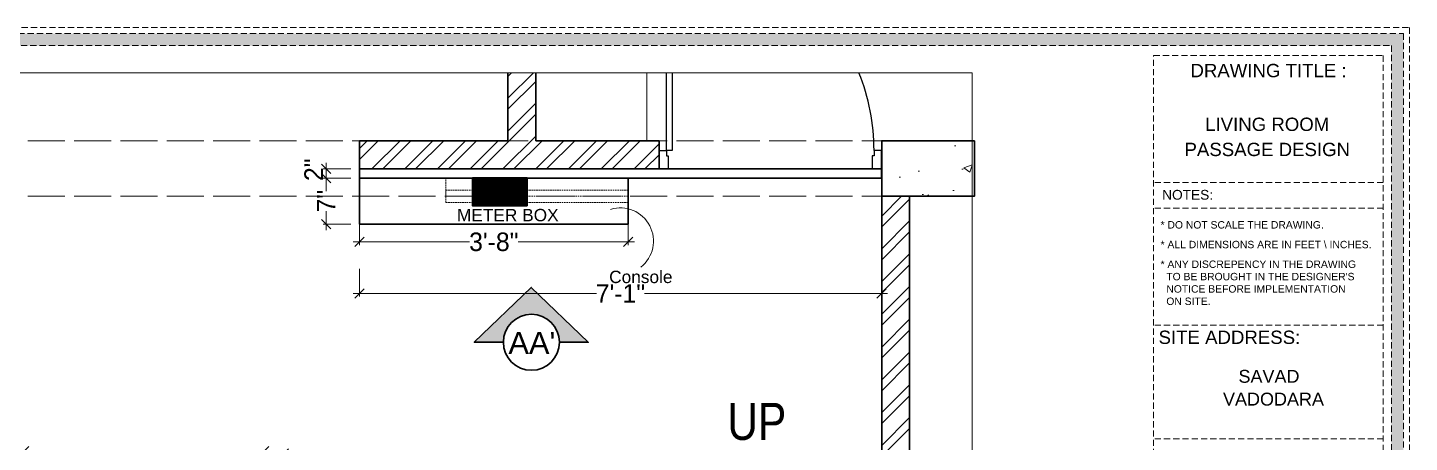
# Model space of a CAD drawing. Header units: millimetres. Extents: x 35877 to 3066687, y -650199 to -40525.
# Drawn here: x 147706.7 to 147930.4, y -179188.7 to -179121.5 of the extents above; entities that cross this region are included whole.
import ezdxf
from ezdxf.enums import TextEntityAlignment as Align

# ---------------------------------------------------------------- set-up
doc = ezdxf.new("R2010")
doc.units = ezdxf.units.MM
doc.header["$MEASUREMENT"] = 0
doc.header["$PDMODE"] = 35
for name, pattern in [('ACAD_ISO02W100', [15, 12, -3]), ('DASHED', [0.75, 0.5, -0.25]), ('DASHED2', [0.375, 0.25, -0.125]), ('DASHEDX2', [1.5, 1, -0.5])]:
    doc.linetypes.add(name, pattern=pattern)
doc.layers.get('Defpoints').update_dxf_attribs({"color": 220})
for name, color, linetype in [('AR ELE-5', 134, 'Continuous'), ('AR HATCH-7', 7, 'Continuous'), ('GROUND FLOOR  ( Text )', 251, 'Continuous')]:
    doc.layers.add(name, color=color, linetype=linetype)
for name, color, linetype, lineweight in [('COLUMN', 1, 'Continuous', 30), ('dim05', 1, 'Continuous', 13), ('Dimension', 10, 'DASHEDX2', 20), ('el', 7, 'Continuous', 20), ('ELEC.', 5, 'Continuous', 20), ('Electrical', 84, 'Continuous', 30), ('FURNITURE', 32, 'Continuous', 9), ('furniture dimensions', 1, 'DASHED', 0), ('FURNITURE-1', 252, 'Continuous', 13), ('GROUND FLOOR', 7, 'Continuous', 9), ('GROUND FLOOR  ( PLINE )', 251, 'Continuous', 30), ('Labelling', 1, 'Continuous', 25), ('NAME PLATE', 7, 'Continuous', 25), ('Text', 7, 'Continuous', 15), ('wall', 7, 'Continuous', 30)]:
    doc.layers.add(name, color=color, linetype=linetype, lineweight=lineweight)
doc.layers.add('PDF_INT-ELEC SWITCH BOARD', color=7, linetype='Continuous', true_color=0x00751d)
doc.styles.add('Arial', font='arial.ttf')
doc.styles.add('century g', font='GOTHIC.TTF')
doc.styles.add("Cn_BT_0'-0", font='swissc.ttf')
doc.styles.get("Standard").update_dxf_attribs({"font": 'arial.ttf', "height": 6})
doc.dimstyles.new('Archana', dxfattribs={"dimtxt": 2, "dimasz": 0.75, "dimexe": 0.5, "dimexo": 0.5, "dimgap": 0, "dimtad": 0, "dimzin": 0, "dimdsep": 46, "dimlunit": 4, "dimtxsty": 'century g', "dimblk": 'OBLIQUE', "dimcen": 0, "dimdle": 1, "dimclrd": 256, "dimclre": 256, "dimclrt": 256, "dimadec": 0, "dimazin": 0, "dimtfac": 1, "dimtofl": 0, "dimtmove": 1, "dimatfit": 3, "dimfxl": 1, "dimfxlon": 1, "dimtolj": 1, "dimtzin": 0, "dimlwd": -1, "dimlwe": -1, "dimarcsym": 0})

# ---------------------------------------------------------------- blocks, each defined once
blk = doc.blocks.new('_Oblique')
at = {"layer": 'wall', "color": 0, "lineweight": -2}
blk.add_line((-0.5, -0.5), (0.5, 0.5), dxfattribs=at)
blk = doc.blocks.new('*D435')
at = {"layer": 'Defpoints', "color": 0, "linetype": 'Continuous', "lineweight": 0, "transparency": 16777216}
for p in [(147760.4, -179144.41), (147755.02, -179145.91), (147760.4, -179145.91)]:
    blk.add_point(p, dxfattribs=at)
at = {"layer": 'furniture dimensions', "color": 5, "linetype": 'Continuous', "transparency": 16777216}
for p, q in [((147755.02, -179143.41), (147755.02, -179146.91)), ((147759.02, -179145.91), (147754.52, -179145.91))]:
    blk.add_line(p, q, dxfattribs=at)
at = {"layer": 'furniture dimensions', "color": 5, "linetype": 'ByBlock', "transparency": 16777216}
blk.add_line((147759.02, -179144.41), (147754.52, -179144.41), dxfattribs=at)
at = {"layer": 'furniture dimensions', "color": 5, "linetype": 'Continuous', "transparency": 16777216, "xscale": 1.5, "yscale": 1.5, "zscale": 1.5}
for p, rotation in [((147755.02, -179144.41), 90), ((147755.02, -179145.91), 270)]:
    blk.add_blockref('_Oblique', p, dxfattribs=dict(at, rotation=rotation))
at = {"layer": 'furniture dimensions', "linetype": 'Continuous', "lineweight": 0, "transparency": 16777216, "insert": (147752.98, -179144.55), "char_height": 3, "attachment_point": 5, "rotation": 90, "style": 'century g'}
blk.add_mtext('\\A1;2"', dxfattribs=at)
blk = doc.blocks.new('*D436')
at = {"layer": 'Defpoints', "color": 0, "linetype": 'Continuous', "lineweight": 0, "transparency": 16777216}
for p in [(147766.44, -179145.91), (147755.02, -179153.35), (147771.39, -179153.35)]:
    blk.add_point(p, dxfattribs=at)
at = {"layer": 'furniture dimensions', "color": 5, "linetype": 'Continuous', "transparency": 16777216}
for p, q in [((147755.02, -179144.91), (147755.02, -179148.03)), ((147755.02, -179154.35), (147755.02, -179151.23)), ((147759.02, -179153.35), (147754.52, -179153.35))]:
    blk.add_line(p, q, dxfattribs=at)
at = {"layer": 'furniture dimensions', "color": 5, "linetype": 'ByBlock', "transparency": 16777216}
blk.add_line((147759.02, -179145.91), (147754.52, -179145.91), dxfattribs=at)
at = {"layer": 'furniture dimensions', "color": 5, "linetype": 'Continuous', "transparency": 16777216, "xscale": 1.5, "yscale": 1.5, "zscale": 1.5}
for p, rotation in [((147755.02, -179145.91), 90), ((147755.02, -179153.35), 270)]:
    blk.add_blockref('_Oblique', p, dxfattribs=dict(at, rotation=rotation))
at = {"layer": 'furniture dimensions', "linetype": 'Continuous', "lineweight": 0, "transparency": 16777216, "insert": (147755.02, -179149.63), "char_height": 3, "attachment_point": 5, "rotation": 90, "style": 'century g'}
blk.add_mtext('\\A1;7"', dxfattribs=at)
blk = doc.blocks.new('*D442')
at = {"layer": 'Defpoints', "color": 0, "linetype": 'Continuous', "lineweight": 0, "transparency": 16777216}
for p in [(147760.4, -179148.85, 0.12), (147803.9, -179148.85, 0.12), (147803.9, -179156.23)]:
    blk.add_point(p, dxfattribs=at)
at = {"layer": 'furniture dimensions', "color": 5, "linetype": 'ByBlock', "transparency": 16777216}
blk.add_line((147760.4, -179152.23), (147760.4, -179156.73), dxfattribs=at)
at = {"layer": 'furniture dimensions', "color": 5, "linetype": 'Continuous', "transparency": 16777216}
for p, q in [((147803.9, -179152.23), (147803.9, -179156.73)), ((147759.4, -179156.23), (147778.21, -179156.23)), ((147804.9, -179156.23), (147786.1, -179156.23))]:
    blk.add_line(p, q, dxfattribs=at)
at = {"layer": 'furniture dimensions', "color": 5, "linetype": 'Continuous', "transparency": 16777216, "xscale": 1.5, "yscale": 1.5, "zscale": 1.5, "rotation": 180}
blk.add_blockref('_Oblique', (147760.4, -179156.23), dxfattribs=at)
at = {"layer": 'furniture dimensions', "color": 5, "linetype": 'Continuous', "transparency": 16777216, "xscale": 1.5, "yscale": 1.5, "zscale": 1.5}
blk.add_blockref('_Oblique', (147803.9, -179156.23), dxfattribs=at)
at = {"layer": 'furniture dimensions', "linetype": 'Continuous', "lineweight": 0, "transparency": 16777216, "insert": (147782.15, -179156.23), "char_height": 3, "attachment_point": 5, "style": 'century g'}
blk.add_mtext('\\A1;3\'-8"', dxfattribs=at)
blk = doc.blocks.new('*D799')
at = {"layer": 'Defpoints', "color": 0, "linetype": 'Continuous', "lineweight": 0, "transparency": 16777216}
for p in [(147760.4, -179146.91, 0.12), (147844.9, -179145.91, 0.12), (147844.9, -179164.57)]:
    blk.add_point(p, dxfattribs=at)
at = {"layer": 'furniture dimensions', "color": 5, "linetype": 'ByBlock', "transparency": 16777216}
blk.add_line((147760.4, -179160.57), (147760.4, -179165.07), dxfattribs=at)
at = {"layer": 'furniture dimensions', "color": 5, "linetype": 'Continuous', "transparency": 16777216}
for p, q in [((147844.9, -179160.57), (147844.9, -179165.07)), ((147759.4, -179164.57), (147798.78, -179164.57)), ((147845.9, -179164.57), (147806.52, -179164.57))]:
    blk.add_line(p, q, dxfattribs=at)
at = {"layer": 'furniture dimensions', "color": 5, "linetype": 'Continuous', "transparency": 16777216, "xscale": 1.5, "yscale": 1.5, "zscale": 1.5, "rotation": 180}
blk.add_blockref('_Oblique', (147760.4, -179164.57), dxfattribs=at)
at = {"layer": 'furniture dimensions', "color": 5, "linetype": 'Continuous', "transparency": 16777216, "xscale": 1.5, "yscale": 1.5, "zscale": 1.5}
blk.add_blockref('_Oblique', (147844.9, -179164.57), dxfattribs=at)
at = {"layer": 'furniture dimensions', "linetype": 'Continuous', "lineweight": 0, "transparency": 16777216, "insert": (147802.65, -179164.57), "char_height": 3, "attachment_point": 5, "style": 'century g'}
blk.add_mtext('\\A1;7\'-1"', dxfattribs=at)

msp = doc.modelspace()

# ---------------------------------------------------------------- hatches: boundary and pattern name
at = {"layer": 'AR HATCH-7', "lineweight": 0, "true_color": 0x939598, "transparency": 33554687}
h = msp.add_hatch(dxfattribs=at)
h.set_pattern_fill('ANSI32', color=252, scale=10)
h.set_pattern_definition([(45, (-119.774, 1284.8524), (-2.65165043, 2.65165043), []), (45, (-118.006, 1284.8524), (-2.65165043, 2.65165043), [])])
h.paths.add_polyline_path([(147844.939, -179285.346), (147748.939, -179285.346), (147744.439, -179285.346), (147744.439, -179289.846), (147744.439, -179294.346), (147844.939, -179294.346)])
h.paths.add_polyline_path([(147748.939, -179243.346), (147746.314, -179243.346), (147744.439, -179243.346), (147744.439, -179285.346), (147748.939, -179285.346)], flags=17)
h.paths.add_polyline_path([(147849.439, -179148.846), (147844.939, -179148.846), (147844.939, -179294.346), (147849.439, -179294.346), (147849.439, -179276.346), (147859.582, -179276.346), (147859.582, -179271.846), (147849.439, -179271.846)])
h.paths.add_polyline_path([(147808.901, -179141.413), (147808.901, -179139.846), (147760.401, -179139.846), (147760.401, -179144.346), (147806.939, -179144.346), (147808.901, -179144.349)])
h.paths.add_polyline_path([(147788.939, -179128.857), (147784.439, -179128.857), (147784.439, -179139.846), (147788.939, -179139.846)])
h.paths.add_polyline_path([(147702.439, -179189.346), (147702.439, -179205.346), (147702.439, -179285.346), (147697.439, -179285.346), (147684.216, -179285.346), (147684.216, -179294.346), (147706.939, -179294.346), (147711.439, -179294.346), (147711.439, -179285.346), (147706.939, -179285.346), (147706.939, -179211.846), (147748.939, -179211.846), (147748.939, -179207.346), (147706.939, -179207.346), (147706.939, -179189.346)])
h.paths.add_polyline_path([(147748.939, -179198.346), (147744.439, -179198.346), (147744.439, -179207.346), (147748.939, -179207.346)], flags=17)
h.paths.add_polyline_path([(147748.939, -179189.346), (147744.439, -179189.346), (147744.439, -179198.346), (147748.939, -179198.346)], flags=17)
at = {"layer": 'AR HATCH-7', "lineweight": 0, "transparency": 33554687}
h = msp.add_hatch(color=8, dxfattribs=at)
h.dxf.hatch_style = 1
h.paths.add_polyline_path([(147788.215, -179163.6), (147778.985, -179172.47), (147783.705, -179172.47, -1), (147792.77, -179172.47), (147797.444, -179172.47)])
at = {"layer": 'Dimension', "true_color": 0xd39e00, "transparency": 33554687}
h = msp.add_hatch(color=42, dxfattribs=at)
h.paths.add_polyline_path([(147652.682, -179317.283), (147929.387, -179317.283), (147929.387, -179122.517), (147652.682, -179122.517)])
h.paths.add_polyline_path([(147654.624, -179315.341), (147927.445, -179315.341), (147927.445, -179124.459), (147654.624, -179124.459)], flags=16)
at = {"layer": 'el', "ltscale": 10, "true_color": 0x939598}
h = msp.add_hatch(dxfattribs=at)
h.set_pattern_fill('ANSI31', color=252, scale=0.3)
h.set_pattern_definition([(45, (-3172777.535545, 330998.088474), (-0.0265165042945, 0.0265165042945), [])])
h.paths.add_polyline_path([(147778.71, -179145.846), (147778.71, -179150.394), (147787.525, -179150.394), (147787.525, -179145.846)])
at = {"layer": 'FURNITURE-1', "lineweight": 0, "true_color": 0xc7c8ca, "transparency": 33554687}
h = msp.add_hatch(dxfattribs=at)
h.set_pattern_fill('AR-CONC', color=9, scale=2)
h.set_pattern_definition([(50, (-119.774, 1284.852), (14.34520365, -1.2550427), [1.5, -16.5]), (355, (-119.774, 1284.852), (-2.7750267, 15.0438427), [1.2, -13.2]), (100.4514445, (-118.578, 1284.748), (11.5701769, 13.7887998), [1.2748038, -14.0228422]), (46.1842, (-119.774, 1288.852), (21.3448266, -3.3103856), [2.25, -24.75]), (96.635635, (-117.995, 1288.577), (18.693239, 19.482372), [1.9122068, -21.0342752]), (351.184164, (-119.774, 1288.852), (18.693239, 19.482372), [1.8, -19.8]), (21, (-117.774, 1287.852), (11.93814104, -8.0523778), [1.5, -16.5]), (326, (-117.774, 1287.852), (4.8663066, 14.5030009), [1.2, -13.2]), (71.451445, (-116.779, 1287.181), (16.8044475, 6.45062306), [1.2748038, -14.0228422]), (37.5, (-119.774, 1284.8524), (0.24319711, 6.65787708), [0, -13.04, 0, -13.4, 0, -13.25]), (7.5, (-119.774, 1284.8524), (5.26139075, 7.88823424), [0, -7.64, 0, -12.74, 0, -5.05]), (327.5, (-124.234, 1284.8524), (10.67644872, -0.45109743), [0, -5, 0, -15.6, 0, -20.7]), (317.5, (-126.234, 1284.852), (11.6637234, 2.00209965), [0, -6.5, 0, -10.36, 0, -14.7])])
h.paths.add_polyline_path([(147702.439, -179189.346), (147697.439, -179189.346), (147697.439, -179205.346), (147702.439, -179205.346)])
h.paths.add_polyline_path([(147859.582, -179139.846), (147844.939, -179139.846), (147844.939, -179148.846), (147859.582, -179148.846)])

# ---------------------------------------------------------------- linework, layer by layer
at = {"elevation": 0.119}
msp.add_lwpolyline([(147811.001, -179128.857), (147811.001, -179141.413), (147810.101, -179141.413), (147810.101, -179128.857)], dxfattribs=at)
for points in [[(147808.901, -179141.413), (147810.101, -179141.413), (147810.101, -179142.313), (147810.401, -179142.313), (147810.401, -179144.413), (147808.901, -179144.413)], [(147844.901, -179141.413), (147843.701, -179141.413), (147843.701, -179142.313), (147843.401, -179142.313), (147843.401, -179144.413), (147844.901, -179144.413)]]:
    msp.add_lwpolyline(points, close=True, dxfattribs=at)
at = {"layer": 'AR ELE-5', "linetype": 'ByBlock', "ltscale": 15}
msp.add_arc((147810.052, -179141.433, 0.119), 33.649, 0.03474, 21.947, dxfattribs=at)
at = {"layer": 'COLUMN', "elevation": 0.119}
msp.add_lwpolyline([(147859.939, -179139.846), (147859.939, -179148.846), (147844.939, -179148.846), (147844.939, -179139.846)], close=True, dxfattribs=at)
at = {"layer": 'dim05', "color": 18, "lineweight": 0, "true_color": 0x000000, "elevation": 0.119}
msp.add_lwpolyline([(147684.216, -179128.857), (147859.582, -179128.857), (147859.582, -179304.763), (147684.216, -179304.763)], close=True, dxfattribs=at)
at = {"layer": 'Dimension', "color": 42, "true_color": 0xd39e00, "transparency": 33554687}
for p, q in [((147926.131, -179146.602, 0.119), (147888.95, -179146.602, 0.119)), ((147926.131, -179150.791, 0.119), (147888.95, -179150.791, 0.119)), ((147926.131, -179169.688, 0.119), (147888.95, -179169.688, 0.119)), ((147926.131, -179188.117, 0.119), (147888.95, -179188.117, 0.119))]:
    msp.add_line(p, q, dxfattribs=at)
at = {"layer": 'Dimension', "color": 42, "true_color": 0xd39e00, "transparency": 33554687, "elevation": 0.119}
for points in [[(147651.711, -179121.546), (147930.358, -179121.546), (147930.358, -179318.254), (147651.711, -179318.254)], [(147652.682, -179122.517), (147929.387, -179122.517), (147929.387, -179317.283), (147652.682, -179317.283)], [(147654.624, -179124.459), (147927.445, -179124.459), (147927.445, -179315.341), (147654.624, -179315.341)], [(147888.95, -179313.743), (147888.95, -179126.057), (147926.131, -179126.057), (147926.131, -179313.743)]]:
    msp.add_lwpolyline(points, close=True, dxfattribs=at)
at = {"layer": 'ELEC.', "transparency": 33554687}
msp.add_arc((147802.644, -179156.082), 5.357, 308.08533, 107.11547, dxfattribs=at)
at = {"layer": 'FURNITURE', "lineweight": 30}
for p, q in [((147760.401, -179145.913, 0.119), (147760.401, -179153.346, 0.119)), ((147803.901, -179153.346, 0.119), (147803.901, -179145.913, 0.119)), ((147760.401, -179153.346, 0.119), (147803.901, -179153.346, 0.119))]:
    msp.add_line(p, q, dxfattribs=at)
at = {"layer": 'FURNITURE', "lineweight": 30, "elevation": 0.119}
msp.add_lwpolyline([(147760.401, -179144.413), (147844.901, -179144.413), (147844.901, -179145.913), (147760.401, -179145.913)], close=True, dxfattribs=at)
at = {"layer": 'FURNITURE', "linetype": 'DASHED2', "lineweight": 0, "elevation": 0.119}
for points in [[(147774.367, -179145.913), (147803.901, -179145.913), (147803.901, -179149.829), (147774.367, -179149.829)], [(147774.367, -179148.846), (147803.901, -179148.846), (147803.901, -179147.871), (147774.367, -179147.871)]]:
    msp.add_lwpolyline(points, close=True, dxfattribs=at)
at = {"layer": 'GROUND FLOOR'}
for p, q in [((147784.439, -179139.846, 0.119), (147760.401, -179139.846, 0.119)), ((147788.939, -179139.846, 0.119), (147806.939, -179139.846, 0.119)), ((147844.939, -179139.846, 0.119), (147844.939, -179294.346, 0.119)), ((147859.939, -179139.846, 0.119), (147844.939, -179139.846, 0.119)), ((147849.439, -179148.846, 0.119), (147849.439, -179271.846, 0.119))]:
    msp.add_line(p, q, dxfattribs=at)
at = {"layer": 'GROUND FLOOR  ( PLINE )'}
for p, q in [((147784.439, -179139.846, 0.119), (147784.439, -179128.857, 0.119)), ((147788.939, -179128.857, 0.119), (147788.939, -179139.846, 0.119)), ((147760.401, -179139.846, 0.119), (147784.439, -179139.846, 0.119)), ((147788.939, -179139.846, 0.119), (147808.901, -179139.846, 0.119)), ((147808.901, -179139.846, 0.119), (147808.901, -179144.413, 0.119)), ((147808.901, -179144.413, 0.119), (147760.401, -179144.346, 0.119))]:
    msp.add_line(p, q, dxfattribs=at)
at = {"layer": 'GROUND FLOOR  ( PLINE )', "transparency": 33554687}
msp.add_line((147760.401, -179144.346, 0.119), (147760.401, -179139.846, 0.119), dxfattribs=at)
at = {"layer": 'GROUND FLOOR  ( PLINE )', "elevation": 0.119}
for points in [[(147859.582, -179276.346), (147849.439, -179276.346), (147849.439, -179294.346), (147844.939, -179294.346), (147844.939, -179139.846), (147859.939, -179139.846)], [(147849.439, -179148.846), (147849.439, -179271.846)]]:
    msp.add_lwpolyline(points, dxfattribs=at)
at = {"layer": 'Labelling', "color": 251, "linetype": 'ACAD_ISO02W100', "lineweight": 0, "ltscale": 10, "true_color": 0x636466}
msp.add_line((147806.939, -179128.857, 0.119), (147806.939, -179139.846, 0.119), dxfattribs=at)
at = {"layer": 'Labelling', "color": 251, "linetype": 'ACAD_ISO02W100', "lineweight": 0, "ltscale": 0.5, "true_color": 0x636466}
for p, q in [((147684.216, -179139.846, 0.119), (147844.939, -179139.846, 0.119)), ((147684.216, -179148.846, 0.119), (147844.939, -179148.846, 0.119))]:
    msp.add_line(p, q, dxfattribs=at)
at = {"layer": 'PDF_INT-ELEC SWITCH BOARD', "color": 40, "lineweight": 30, "true_color": 0xffc61a}
msp.add_line((147778.71, -179145.846, 0.119), (147787.525, -179150.394, 0.119), dxfattribs=at)
msp.add_line((147778.71, -179145.846, 0.119), (147787.525, -179150.394, 0.119), dxfattribs=at)
at = {"layer": 'PDF_INT-ELEC SWITCH BOARD', "color": 40, "lineweight": 30, "true_color": 0xffc61a, "elevation": 0.119}
msp.add_lwpolyline([(147787.525, -179150.394), (147787.525, -179145.846), (147778.71, -179145.846), (147778.71, -179150.394)], close=True, dxfattribs=at)
msp.add_lwpolyline([(147787.525, -179150.394), (147787.525, -179145.846), (147778.71, -179145.846), (147778.71, -179150.394)], close=True, dxfattribs=at)
at = {"layer": 'Text', "color": 18, "lineweight": 30, "true_color": 0x000000, "transparency": 33554687}
msp.add_lwpolyline([(147792.77, -179172.47), (147797.444, -179172.47), (147788.215, -179163.6), (147778.985, -179172.47), (147783.705, -179172.47)], dxfattribs=at)
msp.add_circle((147788.238, -179172.47), 4.532, dxfattribs=at)

# ---------------------------------------------------------------- texts
at = {"layer": 'dim05', "color": 1, "lineweight": 0, "transparency": 33554687, "insert": (147800.827, -179160.89), "char_height": 2, "width": 14.68213, "attachment_point": 1}
msp.add_mtext('Console', dxfattribs=at)
at = {"layer": 'Electrical', "color": 5, "transparency": 33554687}
msp.add_text('METER BOX ', height=2, dxfattribs=at).set_placement((147776.188, -179152.887, 0.119))
at = {"layer": 'GROUND FLOOR  ( Text )', "insert": (147824.727, -179185.32, 0.119), "char_height": 6, "attachment_point": 5, "style": "Cn_BT_0'-0"}
msp.add_mtext('UP', dxfattribs=at)
at = {"layer": 'NAME PLATE', "transparency": 33554687, "style": 'Arial'}
for s, height, p in [('DRAWING TITLE : ', 2.15703, (147907.981, -179129.57, 0.119)), ('LIVING ROOM', 2.15703, (147907.345, -179138.271, 0.119)), ('PASSAGE DESIGN', 2.15703, (147907.355, -179142.339, 0.119)), ('NOTES:', 1.5849, (147894.465, -179149.396, 0.119)), ('SITE ADDRESS:', 2.15703, (147901.229, -179172.744, 0.119)), (' SAVAD ', 2.0852, (147907.631, -179179.028, 0.02)), ('VADODARA', 2.0852, (147908.363, -179182.716, 0.02))]:
    msp.add_text(s, height=height, dxfattribs=at).set_placement(p, align=Align.CENTER)
at = {"layer": 'NAME PLATE', "transparency": 33554687, "char_height": 1.1987, "width": 46.31196, "attachment_point": 1, "style": 'Arial'}
for s, insert in [('* DO NOT SCALE THE DRAWING.', (147890.085, -179152.865, 0.119)), ('* ALL DIMENSIONS ARE IN FEET \\\\ INCHES.', (147890.085, -179156.053, 0.119)), ("* ANY DISCREPENCY IN THE DRAWING \\P  TO BE BROUGHT IN THE DESIGNER'S\\P  NOTICE BEFORE IMPLEMENTATION \\P  ON SITE.", (147890.085, -179159.24, 0.119))]:
    msp.add_mtext(s, dxfattribs=dict(at, insert=insert))
at = {"layer": 'Text', "transparency": 33554687, "insert": (147784.517, -179170.793), "char_height": 3.5674, "attachment_point": 1, "style": 'Arial'}
msp.add_mtext_dynamic_manual_height_columns("AA' ", width=7.85972, gutter_width=11.148, heights=[0], dxfattribs=at)

# ---------------------------------------------------------------- dimensions: what is measured, and where the dimension line sits
at = {"layer": 'furniture dimensions', "color": 5, "linetype": 'Continuous', "lineweight": 0}
for base, p1, p2, picture, middle in [((147755.020404921, -179145.912629559, 0.11880557), (147760.400776173, -179144.412629559, 0.11880557), (147760.400776173, -179145.912629559, 0.11880557), '*D435', (147752.982675486, -179144.551310728, 0.11880557)), ((147755.02, -179153.346, 0.119), (147766.439, -179145.913, 0.119), (147771.386, -179153.346, 0.119), '*D436', (147755.02, -179149.629, 0.119))]:
    dim = msp.add_linear_dim(base=base, p1=p1, p2=p2, angle=90, dimstyle='Archana', override={"dimtxt": 3, "dimasz": 1.5, "dimdec": 0, "dimclrd": 5, "dimclre": 5, "dimfxl": 4}, dxfattribs=at)
    dim.commit()
    dim.dimension.update_dxf_attribs({"geometry": picture, "text_midpoint": middle})
for base, p1, p2, picture, middle in [((147844.900776173, -179164.572925569), (147760.400776173, -179146.912629559, 0.11880557), (147844.900776173, -179145.912629559, 0.11880557), '*D799', (147802.650776173, -179164.572925569)), ((147803.900776173, -179156.233710539), (147760.400776173, -179148.845608282, 0.11880557), (147803.900776173, -179148.845608282, 0.11880557), '*D442', (147782.150776173, -179156.233710539))]:
    dim = msp.add_linear_dim(base=base, p1=p1, p2=p2, dimstyle='Archana', override={"dimtxt": 3, "dimasz": 1.5, "dimdec": 0, "dimclrd": 5, "dimclre": 5, "dimfxl": 4}, dxfattribs=at)
    dim.commit()
    dim.dimension.update_dxf_attribs({"geometry": picture, "text_midpoint": middle})

doc.saveas('drawing.dxf')
